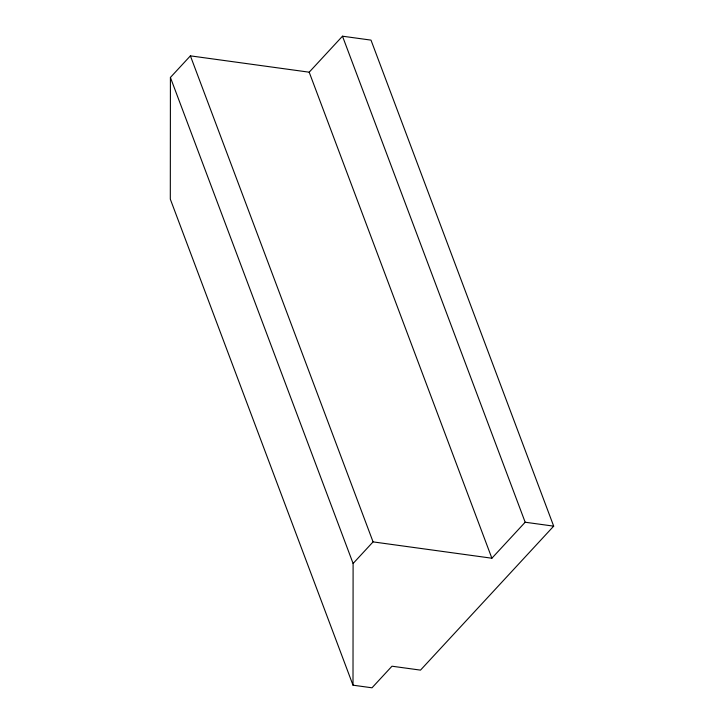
<?xml version="1.0" encoding="UTF-8"?>
<svg xmlns="http://www.w3.org/2000/svg" width="724" height="724" viewBox="0 0 724 724"><rect width="100%" height="100%" fill="white"/><g stroke="black" fill="none" stroke-linecap="round" stroke-linejoin="round"><path stroke-width="1.09" d="M170.412 77.45L170.312 199.154L353.004 685.185L372.009 687.8L391.983 666.207L420.499 670.125L553.688 526.149L370.996 40.119L342.488 36.2L309.193 72.192L190.394 55.857L170.412 77.45L353.104 563.48L353.004 685.185M353.104 563.48L373.077 541.887L491.877 558.222L525.171 522.23L553.688 526.149M342.488 36.2L525.171 522.23M309.193 72.192L491.877 558.222M190.394 55.857L373.077 541.887"/></g></svg>
